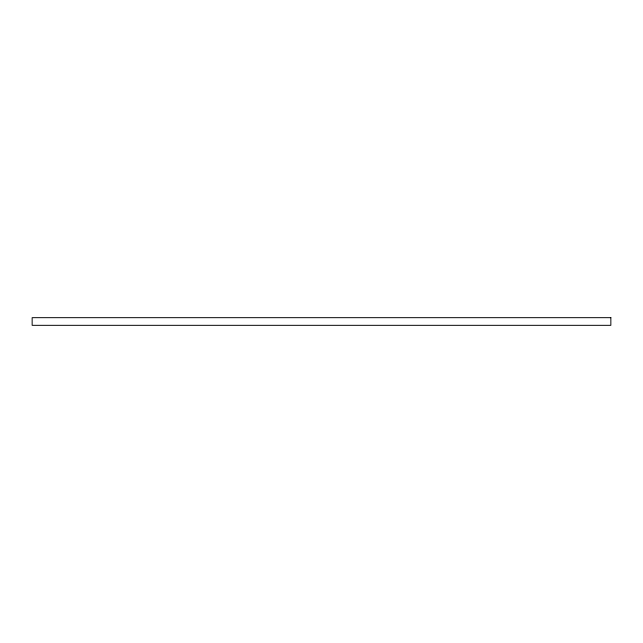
<?xml version="1.0" encoding="UTF-8"?>
<svg xmlns="http://www.w3.org/2000/svg" width="643" height="643" viewBox="0 0 643 643"><rect width="100%" height="100%" fill="white"/><g stroke="black" fill="none" stroke-linecap="round" stroke-linejoin="round"><path stroke-width="0.96" d="M610.85 317.674L32.15 317.674L32.15 325.326L610.85 325.326L610.85 317.674"/></g></svg>
